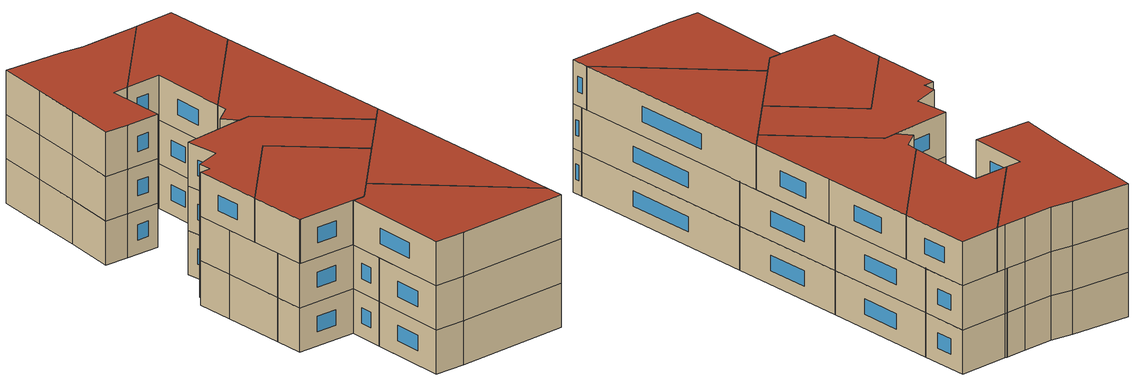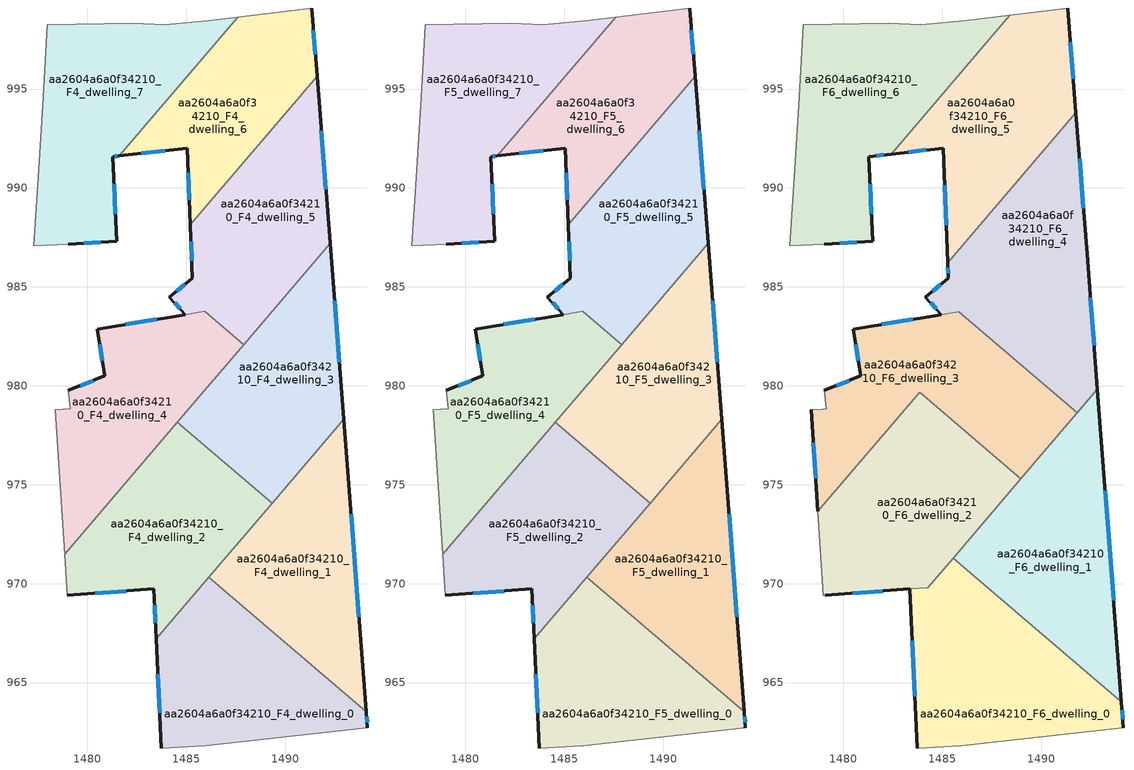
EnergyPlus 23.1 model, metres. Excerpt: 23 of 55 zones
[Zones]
aa2604a6a0f34210_F4_dwelling_0
 floor to aa2604a6a0f34210_F3_dwelling_0 (EU_floor_Construction): 1494.09,963.52 1494.16,962.72 1485.95,961.8 1483.74,961.69 1483.48,967.21 1486.13,970.32 z12
 wall outside (EU_wall_Construction): 1494.16,962.72 1494.09,963.52 / 1483.48,967.21 1483.74,961.69 z12:15
 wall adiabatic (EU_wall_Construction): 1483.74,961.69 1485.95,961.8 1494.16,962.72 z12:15
 wall to aa2604a6a0f34210_F4_dwelling_1 (EU_wall_Construction): 1494.09,963.52 1486.13,970.32 z12:15
 wall to aa2604a6a0f34210_F4_dwelling_2 (EU_wall_Construction): 1486.13,970.32 1483.48,967.21 z12:15
 window (EU_Window_Construction): 1494.14,962.98 1494.11,963.26 / 1483.56,965.41 1483.65,963.48 z12.98:14.02
aa2604a6a0f34210_F4_dwelling_1
 floor to aa2604a6a0f34210_F3_dwelling_1 (EU_floor_Construction): 1492.96,978.31 1494.09,963.52 1486.13,970.32 z12
 wall outside (EU_wall_Construction): 1494.09,963.52 1492.96,978.31 z12:15
 wall to aa2604a6a0f34210_F4_dwelling_3 (EU_wall_Construction): 1492.96,978.31 1489.33,974.07 z12:15
 wall to aa2604a6a0f34210_F4_dwelling_2 (EU_wall_Construction): 1489.33,974.07 1486.13,970.32 z12:15
 window (EU_Window_Construction): 1493.73,968.33 1493.33,973.5 z12.98:14.02
aa2604a6a0f34210_F4_dwelling_2
 floor to aa2604a6a0f34210_F3_dwelling_2 (EU_floor_Construction): 1489.33,974.07 1483.48,967.21 1483.36,969.73 1478.98,969.4 1478.84,971.47 1484.55,978.15 z12
 wall outside (EU_wall_Construction): 1478.98,969.4 1483.36,969.73 1483.48,967.21 z12:15
 wall adiabatic (EU_wall_Construction): 1478.84,971.47 1478.98,969.4 z12:15
 wall to aa2604a6a0f34210_F4_dwelling_3 (EU_wall_Construction): 1489.33,974.07 1484.55,978.15 z12:15
 wall to aa2604a6a0f34210_F4_dwelling_4 (EU_wall_Construction): 1484.55,978.15 1478.84,971.47 z12:15
 window (EU_Window_Construction): 1480.4,969.51 1481.93,969.62 / 1483.4,968.91 1483.44,968.03 z12.98:14.02
aa2604a6a0f34210_F4_dwelling_3
 floor to aa2604a6a0f34210_F3_dwelling_3 (EU_floor_Construction): 1492.28,987.2 1492.96,978.31 1489.33,974.07 1484.55,978.15 z12
 wall outside (EU_wall_Construction): 1492.96,978.31 1492.28,987.2 z12:15
 wall to aa2604a6a0f34210_F4_dwelling_5 (EU_wall_Construction): 1492.28,987.2 1487.9,982.07 z12:15
 wall to aa2604a6a0f34210_F4_dwelling_4 (EU_wall_Construction): 1487.9,982.07 1484.55,978.15 z12:15
 window (EU_Window_Construction): 1492.74,981.2 1492.5,984.31 z12.98:14.02
aa2604a6a0f34210_F4_dwelling_4
 floor to aa2604a6a0f34210_F3_dwelling_4 (EU_floor_Construction): 1487.9,982.07 1478.84,971.47 1478.55,976.07 1478.37,978.78 1479.13,978.84 1479.04,979.77 1480.89,980.5 1480.49,982.86 1485.92,983.76 z12
 wall outside (EU_wall_Construction): 1484.94,983.6 1480.49,982.86 1480.89,980.5 1479.04,979.77 z12:15
 wall adiabatic (EU_wall_Construction): 1479.04,979.77 1479.13,978.84 1478.37,978.78 1478.55,976.07 1478.84,971.47 z12:15
 wall to aa2604a6a0f34210_F4_dwelling_5 (EU_wall_Construction): 1487.9,982.07 1485.92,983.76 1484.94,983.6 z12:15
 window (EU_Window_Construction): 1480.29,980.26 1479.64,980.01 / 1480.62,982.09 1480.76,981.27 / 1483.49,983.36 1481.94,983.1 z12.98:14.02
aa2604a6a0f34210_F4_dwelling_5
 floor to aa2604a6a0f34210_F3_dwelling_5 (EU_floor_Construction): 1491.61,995.65 1492.28,987.2 1487.9,982.07 1485.92,983.76 1484.94,983.6 1484.15,984.48 1485.31,985.44 1485.2,988.15 z12
 wall outside (EU_wall_Construction): 1485.2,988.15 1485.31,985.44 1484.15,984.48 1484.95,983.6 / 1492.28,987.2 1491.61,995.65 z12:15
 wall to aa2604a6a0f34210_F4_dwelling_6 (EU_wall_Construction): 1491.61,995.65 1485.2,988.15 z12:15
 window (EU_Window_Construction): 1485.24,987.27 1485.27,986.32 / 1492.06,989.95 1491.83,992.9 / 1484.41,984.19 1484.69,983.89 / 1484.93,985.13 1484.52,984.79 z12.98:14.02
aa2604a6a0f34210_F4_dwelling_6
 floor to aa2604a6a0f34210_F3_dwelling_6 (EU_floor_Construction): 1491.34,999.1 1491.61,995.65 1485.2,988.15 1485.06,992.02 1481.6,991.62 1487.59,998.64 1487.77,998.66 z12
 wall outside (EU_wall_Construction): 1481.6,991.62 1485.06,992.02 1485.2,988.15 / 1491.61,995.65 1491.34,999.1 z12:15
 wall to aa2604a6a0f34210_F4_dwelling_7 (EU_wall_Construction): 1487.59,998.64 1481.6,991.62 z12:15
 wall adiabatic (EU_wall_Construction): 1491.34,999.1 1487.77,998.66 1487.59,998.64 z12:15
 window (EU_Window_Construction): 1485.1,990.76 1485.16,989.41 / 1482.72,991.75 1483.93,991.89 / 1491.52,996.77 1491.43,997.98 z12.98:14.02
aa2604a6a0f34210_F4_dwelling_7
 floor to aa2604a6a0f34210_F3_dwelling_7 (EU_floor_Construction): 1487.59,998.64 1481.6,991.62 1481.29,991.59 1481.48,987.32 1479.03,987.15 1477.28,987.08 1477.55,990.92 1477.76,994.59 1477.96,998.26 1482.3,998.34 1483.91,998.24 1486.1,998.46 z12
 wall outside (EU_wall_Construction): 1479.03,987.15 1481.48,987.32 1481.29,991.59 1481.6,991.62 z12:15
 wall adiabatic (EU_wall_Construction): 1487.59,998.64 1486.1,998.46 1483.91,998.24 1482.3,998.34 1477.96,998.26 1477.76,994.59 1477.55,990.92 1477.28,987.08 1479.03,987.15 z12:15
 window (EU_Window_Construction): 1481.39,991.6 1481.5,991.61 / 1481.42,988.71 1481.35,990.2 / 1479.82,987.21 1480.68,987.26 z12.98:14.02
aa2604a6a0f34210_F5_dwelling_0
 floor to aa2604a6a0f34210_F4_dwelling_0 (EU_floor_Construction): 1494.09,963.52 1494.16,962.72 1485.95,961.8 1483.74,961.69 1483.48,967.21 1486.13,970.32 z15
 wall outside (EU_wall_Construction): 1494.16,962.72 1494.09,963.52 / 1483.48,967.21 1483.74,961.69 z15:18
 wall adiabatic (EU_wall_Construction): 1483.74,961.69 1485.95,961.8 1494.16,962.72 z15:18
 wall to aa2604a6a0f34210_F5_dwelling_1 (EU_wall_Construction): 1494.09,963.52 1486.13,970.32 z15:18
 wall to aa2604a6a0f34210_F5_dwelling_2 (EU_wall_Construction): 1486.13,970.32 1483.48,967.21 z15:18
 window (EU_Window_Construction): 1494.14,962.98 1494.11,963.26 / 1483.56,965.41 1483.65,963.48 z15.98:17.02
aa2604a6a0f34210_F5_dwelling_1
 floor to aa2604a6a0f34210_F4_dwelling_1 (EU_floor_Construction): 1492.96,978.31 1494.09,963.52 1486.13,970.32 z15
 wall outside (EU_wall_Construction): 1494.09,963.52 1492.96,978.31 z15:18
 wall to aa2604a6a0f34210_F5_dwelling_3 (EU_wall_Construction): 1492.96,978.31 1489.33,974.07 z15:18
 wall to aa2604a6a0f34210_F5_dwelling_2 (EU_wall_Construction): 1489.33,974.07 1486.13,970.32 z15:18
 window (EU_Window_Construction): 1493.73,968.33 1493.33,973.5 z15.98:17.02
aa2604a6a0f34210_F5_dwelling_2
 floor to aa2604a6a0f34210_F4_dwelling_2 (EU_floor_Construction): 1489.33,974.07 1483.48,967.21 1483.36,969.73 1478.98,969.4 1478.84,971.47 1484.55,978.15 z15
 wall outside (EU_wall_Construction): 1478.98,969.4 1483.36,969.73 1483.48,967.21 z15:18
 wall adiabatic (EU_wall_Construction): 1478.84,971.47 1478.98,969.4 z15:18
 wall to aa2604a6a0f34210_F5_dwelling_3 (EU_wall_Construction): 1489.33,974.07 1484.55,978.15 z15:18
 wall to aa2604a6a0f34210_F5_dwelling_4 (EU_wall_Construction): 1484.55,978.15 1478.84,971.47 z15:18
 window (EU_Window_Construction): 1480.4,969.51 1481.93,969.62 / 1483.4,968.91 1483.44,968.03 z15.98:17.02
aa2604a6a0f34210_F5_dwelling_3
 floor to aa2604a6a0f34210_F4_dwelling_3 (EU_floor_Construction): 1492.28,987.2 1492.96,978.31 1489.33,974.07 1484.55,978.15 z15
 wall outside (EU_wall_Construction): 1492.96,978.31 1492.28,987.2 z15:18
 wall to aa2604a6a0f34210_F5_dwelling_5 (EU_wall_Construction): 1492.28,987.2 1487.9,982.07 z15:18
 wall to aa2604a6a0f34210_F5_dwelling_4 (EU_wall_Construction): 1487.9,982.07 1484.55,978.15 z15:18
 window (EU_Window_Construction): 1492.74,981.2 1492.5,984.31 z15.98:17.02
aa2604a6a0f34210_F5_dwelling_4
 floor to aa2604a6a0f34210_F4_dwelling_4 (EU_floor_Construction): 1487.9,982.07 1478.84,971.47 1478.55,976.07 1478.37,978.78 1479.13,978.84 1479.04,979.77 1480.89,980.5 1480.49,982.86 1485.92,983.76 z15
 wall outside (EU_wall_Construction): 1484.94,983.6 1480.49,982.86 1480.89,980.5 1479.04,979.77 z15:18
 wall adiabatic (EU_wall_Construction): 1479.04,979.77 1479.13,978.84 1478.37,978.78 1478.55,976.07 1478.84,971.47 z15:18
 wall to aa2604a6a0f34210_F5_dwelling_5 (EU_wall_Construction): 1487.9,982.07 1485.92,983.76 1484.94,983.6 z15:18
 window (EU_Window_Construction): 1480.29,980.26 1479.64,980.01 / 1480.62,982.09 1480.76,981.27 / 1483.49,983.36 1481.94,983.1 z15.98:17.02
aa2604a6a0f34210_F5_dwelling_5
 floor to aa2604a6a0f34210_F4_dwelling_5 (EU_floor_Construction): 1491.61,995.65 1492.28,987.2 1487.9,982.07 1485.92,983.76 1484.94,983.6 1484.15,984.48 1485.31,985.44 1485.2,988.15 z15
 wall outside (EU_wall_Construction): 1485.2,988.15 1485.31,985.44 1484.15,984.48 1484.95,983.6 / 1492.28,987.2 1491.61,995.65 z15:18
 wall to aa2604a6a0f34210_F5_dwelling_6 (EU_wall_Construction): 1491.61,995.65 1485.2,988.15 z15:18
 window (EU_Window_Construction): 1485.24,987.27 1485.27,986.32 / 1492.06,989.95 1491.83,992.9 / 1484.41,984.19 1484.69,983.89 / 1484.93,985.13 1484.52,984.79 z15.98:17.02
aa2604a6a0f34210_F5_dwelling_6
 floor to aa2604a6a0f34210_F4_dwelling_6 (EU_floor_Construction): 1491.34,999.1 1491.61,995.65 1485.2,988.15 1485.06,992.02 1481.6,991.62 1487.59,998.64 1487.77,998.66 z15
 wall outside (EU_wall_Construction): 1481.6,991.62 1485.06,992.02 1485.2,988.15 / 1491.61,995.65 1491.34,999.1 z15:18
 wall to aa2604a6a0f34210_F5_dwelling_7 (EU_wall_Construction): 1487.59,998.64 1481.6,991.62 z15:18
 wall adiabatic (EU_wall_Construction): 1491.34,999.1 1487.77,998.66 1487.59,998.64 z15:18
 window (EU_Window_Construction): 1485.1,990.76 1485.16,989.41 / 1482.72,991.75 1483.93,991.89 / 1491.52,996.77 1491.43,997.98 z15.98:17.02
aa2604a6a0f34210_F5_dwelling_7
 floor to aa2604a6a0f34210_F4_dwelling_7 (EU_floor_Construction): 1487.59,998.64 1481.6,991.62 1481.29,991.59 1481.48,987.32 1479.03,987.15 1477.28,987.08 1477.55,990.92 1477.76,994.59 1477.96,998.26 1482.3,998.34 1483.91,998.24 1486.1,998.46 z15
 wall outside (EU_wall_Construction): 1479.03,987.15 1481.48,987.32 1481.29,991.59 1481.6,991.62 z15:18
 wall adiabatic (EU_wall_Construction): 1487.59,998.64 1486.1,998.46 1483.91,998.24 1482.3,998.34 1477.96,998.26 1477.76,994.59 1477.55,990.92 1477.28,987.08 1479.03,987.15 z15:18
 window (EU_Window_Construction): 1481.39,991.6 1481.5,991.61 / 1481.42,988.71 1481.35,990.2 / 1479.82,987.21 1480.68,987.26 z15.98:17.02
aa2604a6a0f34210_F6_dwelling_0
 floor to aa2604a6a0f34210_F5_dwelling_0 (EU_floor_Construction): 1494.09,963.52 1494.16,962.72 1485.95,961.8 1483.74,961.69 1483.48,967.21 1486.13,970.32 z18
 floor to aa2604a6a0f34210_F5_dwelling_2 (EU_floor_Construction): 1486.37,970.59 1483.48,967.21 1483.36,969.73 1484.27,969.8 1485.55,971.29 z18
 floor to aa2604a6a0f34210_F5_dwelling_1 (EU_floor_Construction): 1494.06,964.02 1494.09,963.52 1486.13,970.32 1486.37,970.59 z18
 wall outside (EU_wall_Construction): 1483.36,969.73 1483.74,961.69 / 1494.16,962.72 1494.06,964.02 z18:21
 wall adiabatic (EU_wall_Construction): 1483.74,961.69 1485.95,961.8 1494.16,962.72 z18:21
 wall to aa2604a6a0f34210_F6_dwelling_1 (EU_wall_Construction): 1494.06,964.02 1485.55,971.29 z18:21
 wall to aa2604a6a0f34210_F6_dwelling_2 (EU_wall_Construction): 1485.55,971.29 1484.27,969.8 1483.36,969.73 z18:21
 window (EU_Window_Construction): 1483.48,967.11 1483.61,964.3 / 1494.12,963.14 1494.09,963.6 z18.98:20.02
 roof outside (EU_roof_Construction): 1494.16,962.72 1494.06,964.02 1485.55,971.29 1484.27,969.8 1483.36,969.73 1483.74,961.69 1485.95,961.8 z21
aa2604a6a0f34210_F6_dwelling_1
 floor to aa2604a6a0f34210_F5_dwelling_1 (EU_floor_Construction): 1492.96,978.31 1494.06,964.02 1486.37,970.59 z18
 floor to aa2604a6a0f34210_F5_dwelling_3 (EU_floor_Construction): 1492.84,979.83 1492.96,978.31 1489.33,974.07 1488.51,974.77 z18
 floor to aa2604a6a0f34210_F5_dwelling_2 (EU_floor_Construction): 1489.33,974.07 1486.37,970.59 1485.55,971.29 1488.51,974.77 z18
 wall outside (EU_wall_Construction): 1494.06,964.02 1492.84,979.83 z18:21
 wall to aa2604a6a0f34210_F6_dwelling_3 (EU_wall_Construction): 1492.84,979.83 1488.98,975.31 z18:21
 wall to aa2604a6a0f34210_F6_dwelling_2 (EU_wall_Construction): 1488.98,975.31 1485.55,971.29 z18:21
 window (EU_Window_Construction): 1493.66,969.16 1493.24,974.69 z18.98:20.02
 roof outside (EU_roof_Construction): 1494.06,964.02 1492.84,979.83 1485.55,971.29 z21
aa2604a6a0f34210_F6_dwelling_2
 floor to aa2604a6a0f34210_F5_dwelling_2 (EU_floor_Construction): 1488.51,974.77 1484.27,969.8 1478.98,969.4 1478.84,971.48 1484.55,978.15 z18
 floor to aa2604a6a0f34210_F5_dwelling_4 (EU_floor_Construction): 1485.01,978.69 1478.84,971.48 1478.7,973.65 1483.85,979.68 z18
 floor to aa2604a6a0f34210_F5_dwelling_3 (EU_floor_Construction): 1488.98,975.31 1488.51,974.77 1484.55,978.15 1485.01,978.69 z18
 wall outside (EU_wall_Construction): 1479.07,969.41 1483.35,969.73 z18:21
 wall adiabatic (EU_wall_Construction): 1478.7,973.65 1478.98,969.4 1479.07,969.41 z18:21
 wall to aa2604a6a0f34210_F6_dwelling_3 (EU_wall_Construction): 1488.98,975.31 1483.85,979.68 1478.7,973.65 z18:21
 window (EU_Window_Construction): 1480.47,969.51 1481.96,969.62 z18.98:20.02
 roof outside (EU_roof_Construction): 1484.27,969.8 1488.98,975.31 1483.85,979.68 1478.7,973.65 1478.98,969.4 1479.07,969.41 z21
aa2604a6a0f34210_F6_dwelling_3
 floor to aa2604a6a0f34210_F5_dwelling_3 (EU_floor_Construction): 1492.84,979.83 1488.98,975.31 1485.01,978.69 1487.85,982.02 1491.81,978.63 z18
 floor to aa2604a6a0f34210_F5_dwelling_4 (EU_floor_Construction): 1487.85,982.02 1485.01,978.69 1483.85,979.68 1478.7,973.65 1478.55,976.07 1478.37,978.78 1479.13,978.84 1479.04,979.77 1480.89,980.5 1480.49,982.86 1485.54,983.7 1485.83,983.74 z18
 wall outside (EU_wall_Construction): 1478.37,978.78 1478.7,973.65 / 1484.94,983.6 1480.49,982.86 1480.89,980.5 1479.04,979.77 z18:21
 wall adiabatic (EU_wall_Construction): 1479.04,979.77 1479.13,978.84 1478.96,978.83 1478.37,978.78 z18:21
 wall to aa2604a6a0f34210_F6_dwelling_4 (EU_wall_Construction): 1492.84,979.83 1491.81,978.63 1485.83,983.74 1484.94,983.6 z18:21
 window (EU_Window_Construction): 1478.48,977.11 1478.59,975.32 / 1480.29,980.26 1479.64,980.01 / 1480.62,982.09 1480.76,981.27 / 1483.49,983.36 1481.94,983.1 z18.98:20.02
 roof outside (EU_roof_Construction): 1488.98,975.31 1492.84,979.83 1491.81,978.63 1485.83,983.74 1480.49,982.86 1480.89,980.5 1479.04,979.77 1479.13,978.84 1478.96,978.83 1478.37,978.78 1478.7,973.65 1483.85,979.68 z21
aa2604a6a0f34210_F6_dwelling_4
 floor to aa2604a6a0f34210_F5_dwelling_4 (EU_floor_Construction): 1487.9,982.07 1487.85,982.02 1485.83,983.74 1485.54,983.7 1485.92,983.76 z18
 floor to aa2604a6a0f34210_F5_dwelling_5 (EU_floor_Construction): 1491.75,993.8 1492.27,987.2 1487.9,982.07 1485.92,983.76 1485.59,983.7 1484.95,983.6 1484.15,984.48 1485.31,985.44 1485.28,986.22 z18
 floor to aa2604a6a0f34210_F5_dwelling_3 (EU_floor_Construction): 1492.27,987.2 1492.29,987.03 1492.84,979.83 1491.81,978.63 1487.85,982.02 z18
 wall outside (EU_wall_Construction): 1485.28,986.22 1485.31,985.44 1484.15,984.48 1484.95,983.6 / 1492.84,979.83 1492.32,986.66 1491.75,993.8 z18:21
 wall to aa2604a6a0f34210_F6_dwelling_5 (EU_wall_Construction): 1491.75,993.8 1485.28,986.22 z18:21
 window (EU_Window_Construction): 1485.29,985.97 1485.3,985.69 / 1492.13,988.98 1491.94,991.48 / 1492.67,982.05 1492.49,984.44 / 1484.41,984.19 1484.69,983.89 / 1484.93,985.13 1484.52,984.79 z18.98:20.02
 roof outside (EU_roof_Construction): 1491.81,978.63 1492.84,979.83 1492.32,986.66 1491.75,993.8 1485.28,986.22 1485.31,985.44 1484.15,984.48 1484.95,983.6 1485.83,983.74 z21
aa2604a6a0f34210_F6_dwelling_5
 floor to aa2604a6a0f34210_F5_dwelling_5 (EU_floor_Construction): 1491.61,995.65 1491.75,993.8 1485.28,986.22 1485.2,988.15 z18
 floor to aa2604a6a0f34210_F5_dwelling_6 (EU_floor_Construction): 1491.34,999.1 1491.61,995.65 1485.2,988.15 1485.06,992.02 1482.41,991.72 1488.4,998.74 z18
 wall outside (EU_wall_Construction): 1482.41,991.72 1485.06,992.02 1485.28,986.22 / 1491.75,993.8 1491.34,999.1 z18:21
 wall to aa2604a6a0f34210_F6_dwelling_6 (EU_wall_Construction): 1488.4,998.74 1482.41,991.72 z18:21
 wall adiabatic (EU_wall_Construction): 1491.34,999.1 1488.4,998.74 z18:21
 window (EU_Window_Construction): 1485.13,990.14 1485.21,988.11 / 1483.27,991.82 1484.19,991.92 / 1491.62,995.53 1491.47,997.38 z18.98:20.02
 roof outside (EU_roof_Construction): 1485.28,986.22 1491.75,993.8 1491.34,999.1 1488.4,998.74 1482.41,991.72 1485.06,992.02 z21
aa2604a6a0f34210_F6_dwelling_6
 floor to aa2604a6a0f34210_F5_dwelling_6 (EU_floor_Construction): 1488.4,998.74 1482.41,991.72 1481.6,991.63 1487.59,998.64 1487.77,998.66 z18
 floor to aa2604a6a0f34210_F5_dwelling_7 (EU_floor_Construction): 1487.59,998.64 1481.6,991.63 1481.29,991.59 1481.48,987.32 1479.03,987.15 1477.28,987.08 1477.55,990.92 1477.76,994.59 1477.96,998.26 1482.3,998.34 1483.91,998.24 1486.1,998.46 z18
 wall outside (EU_wall_Construction): 1479.03,987.15 1481.48,987.32 1481.29,991.59 1482.41,991.72 z18:21
 wall adiabatic (EU_wall_Construction): 1488.4,998.74 1487.77,998.66 1486.1,998.46 1483.91,998.24 1482.3,998.34 1477.96,998.26 1477.76,994.59 1477.55,990.92 1477.28,987.08 1479.03,987.15 z18:21
 window (EU_Window_Construction): 1481.65,991.63 1482.04,991.68 / 1481.42,988.71 1481.35,990.2 / 1479.82,987.21 1480.68,987.26 z18.98:20.02
 roof outside (EU_roof_Construction): 1481.48,987.32 1481.29,991.59 1482.41,991.72 1488.4,998.74 1487.77,998.66 1486.1,998.46 1483.91,998.24 1482.3,998.34 1477.96,998.26 1477.76,994.59 1477.55,990.92 1477.28,987.08 1479.03,987.15 z21
[Building]
EU S2 Campaign: North Axis=0; Terrain=City; Solar Distribution=FullExterior
[Site:Location]
Bologna: Latitude=44.5; Longitude=11.25; Time Zone=1; Elevation=37
[SizingPeriod:WeatherFileDays]
AnnualSizingPeriod: Begin Month=1; Begin Day of Month=1; End Month=12; End Day of Month=31; Day of Week for Start Day=Monday; Use Weather File Daylight Saving Period=No; Use Weather File Rain and Snow Indicators=No
[MATERIAL]
EU_InternalMass_Material: Roughness=MediumRough; Thickness=0.1; Conductivity=1; Density=1800; Specific Heat=900; Thermal Absorptance=0.9; Solar Absorptance=0.7; Visible Absorptance=0.7
[MATERIAL:NOMASS] Roughness=MediumRough; Thermal Absorptance=0.9; Solar Absorptance=0.7; Visible Absorptance=0.7
Name | Thermal Resistance
EU_wall_NoMass | 0.905828
EU_roof_NoMass | 0.37593
EU_floor_NoMass | 0.67114
[WINDOWMATERIAL:SIMPLEGLAZINGSYSTEM]
EU_Window_SimpleGlazing: UFactor=4.52486; Solar Heat Gain Coefficient=0.85; Visible Transmittance=0.85
[CONSTRUCTION]
EU_wall_Construction: EU_wall_NoMass
EU_roof_Construction: EU_roof_NoMass
EU_floor_Construction: EU_floor_NoMass
EU_Window_Construction: EU_Window_SimpleGlazing
EU_InternalMass_Construction: EU_InternalMass_Material
[ZONE] Type=1; Multiplier=1; Ceiling Height=autocalculate; Floor Area=autocalculate; Part of Total Floor Area=Yes
Name | Volume
aa2604a6a0f34210_F4_dwelling_0; aa2604a6a0f34210_F5_dwelling_0 | 165.009
aa2604a6a0f34210_F6_dwelling_0 | 189.878
aa2604a6a0f34210_F4_dwelling_1; aa2604a6a0f34210_F5_dwelling_1 | 165.014
aa2604a6a0f34210_F6_dwelling_1 | 188.576
aa2604a6a0f34210_F4_dwelling_2; aa2604a6a0f34210_F5_dwelling_2 | 165.001
aa2604a6a0f34210_F6_dwelling_2 | 187.288
aa2604a6a0f34210_F4_dwelling_3; aa2604a6a0f34210_F5_dwelling_3 | 164.977
aa2604a6a0f34210_F6_dwelling_3 | 190.038
aa2604a6a0f34210_F4_dwelling_4; aa2604a6a0f34210_F5_dwelling_4 | 161.984
aa2604a6a0f34210_F6_dwelling_4 | 195.428
aa2604a6a0f34210_F4_dwelling_5; aa2604a6a0f34210_F5_dwelling_5 | 168.082
aa2604a6a0f34210_F6_dwelling_5 | 166.049
aa2604a6a0f34210_F4_dwelling_6; aa2604a6a0f34210_F5_dwelling_6 | 142.51
aa2604a6a0f34210_F6_dwelling_6 | 202.804
aa2604a6a0f34210_F4_dwelling_7; aa2604a6a0f34210_F5_dwelling_7 | 187.441
[INTERNALMASS] Construction=EU_InternalMass_Construction
Name | Zone or ZoneList | Surface Area
aa2604a6a0f34210_F4_dwelling_0_EU_InternalMass | aa2604a6a0f34210_F4_dwelling_0 | 55.0034
aa2604a6a0f34210_F4_dwelling_1_EU_InternalMass | aa2604a6a0f34210_F4_dwelling_1 | 54.9998
aa2604a6a0f34210_F4_dwelling_2_EU_InternalMass | aa2604a6a0f34210_F4_dwelling_2 | 55.0011
aa2604a6a0f34210_F4_dwelling_3_EU_InternalMass | aa2604a6a0f34210_F4_dwelling_3 | 54.9962
aa2604a6a0f34210_F4_dwelling_4_EU_InternalMass | aa2604a6a0f34210_F4_dwelling_4 | 53.999
aa2604a6a0f34210_F4_dwelling_5_EU_InternalMass | aa2604a6a0f34210_F4_dwelling_5 | 56.0229
aa2604a6a0f34210_F4_dwelling_6_EU_InternalMass | aa2604a6a0f34210_F4_dwelling_6 | 47.5035
aa2604a6a0f34210_F4_dwelling_7_EU_InternalMass | aa2604a6a0f34210_F4_dwelling_7 | 62.4805
aa2604a6a0f34210_F5_dwelling_0_EU_InternalMass | aa2604a6a0f34210_F5_dwelling_0 | 55.0034
aa2604a6a0f34210_F5_dwelling_1_EU_InternalMass | aa2604a6a0f34210_F5_dwelling_1 | 54.9998
aa2604a6a0f34210_F5_dwelling_2_EU_InternalMass | aa2604a6a0f34210_F5_dwelling_2 | 55.0011
aa2604a6a0f34210_F5_dwelling_3_EU_InternalMass | aa2604a6a0f34210_F5_dwelling_3 | 54.9962
aa2604a6a0f34210_F5_dwelling_4_EU_InternalMass | aa2604a6a0f34210_F5_dwelling_4 | 53.999
aa2604a6a0f34210_F5_dwelling_5_EU_InternalMass | aa2604a6a0f34210_F5_dwelling_5 | 56.0229
aa2604a6a0f34210_F5_dwelling_6_EU_InternalMass | aa2604a6a0f34210_F5_dwelling_6 | 47.5035
aa2604a6a0f34210_F5_dwelling_7_EU_InternalMass | aa2604a6a0f34210_F5_dwelling_7 | 62.4805
aa2604a6a0f34210_F6_dwelling_0_EU_InternalMass | aa2604a6a0f34210_F6_dwelling_0 | 63.2898
aa2604a6a0f34210_F6_dwelling_1_EU_InternalMass | aa2604a6a0f34210_F6_dwelling_1 | 62.8591
aa2604a6a0f34210_F6_dwelling_2_EU_InternalMass | aa2604a6a0f34210_F6_dwelling_2 | 62.4259
aa2604a6a0f34210_F6_dwelling_3_EU_InternalMass | aa2604a6a0f34210_F6_dwelling_3 | 63.3457
aa2604a6a0f34210_F6_dwelling_4_EU_InternalMass | aa2604a6a0f34210_F6_dwelling_4 | 65.1286
aa2604a6a0f34210_F6_dwelling_5_EU_InternalMass | aa2604a6a0f34210_F6_dwelling_5 | 55.3497
aa2604a6a0f34210_F6_dwelling_6_EU_InternalMass | aa2604a6a0f34210_F6_dwelling_6 | 67.6012
[OTHEREQUIPMENT] Fuel Type=Electricity; Design Level Calculation Method=Watts/Area; Power per Zone Floor Area=1; Fraction Latent=0; Fraction Radiant=0; Fraction Lost=0; Carbon Dioxide Generation Rate=0; EndUse Subcategory=EU_Step8_InternalGains
Name | Zone or ZoneList or Space or SpaceList | Schedule
EU_Step8_InternalGain_aa2604a6a0f34210_F4_dwelling_0_f000 | aa2604a6a0f34210_F4_dwelling_0 | EU_Step8_GainSchedule_aa2604a6a0f34210_F4_dwelling_0_f000
EU_Step8_InternalGain_aa2604a6a0f34210_F4_dwelling_1_f000 | aa2604a6a0f34210_F4_dwelling_1 | EU_Step8_GainSchedule_aa2604a6a0f34210_F4_dwelling_1_f000
EU_Step8_InternalGain_aa2604a6a0f34210_F4_dwelling_2_f000 | aa2604a6a0f34210_F4_dwelling_2 | EU_Step8_GainSchedule_aa2604a6a0f34210_F4_dwelling_2_f000
EU_Step8_InternalGain_aa2604a6a0f34210_F4_dwelling_3_f000 | aa2604a6a0f34210_F4_dwelling_3 | EU_Step8_GainSchedule_aa2604a6a0f34210_F4_dwelling_3_f000
EU_Step8_InternalGain_aa2604a6a0f34210_F4_dwelling_4_f000 | aa2604a6a0f34210_F4_dwelling_4 | EU_Step8_GainSchedule_aa2604a6a0f34210_F4_dwelling_4_f000
EU_Step8_InternalGain_aa2604a6a0f34210_F4_dwelling_5_f000 | aa2604a6a0f34210_F4_dwelling_5 | EU_Step8_GainSchedule_aa2604a6a0f34210_F4_dwelling_5_f000
EU_Step8_InternalGain_aa2604a6a0f34210_F4_dwelling_6_f000 | aa2604a6a0f34210_F4_dwelling_6 | EU_Step8_GainSchedule_aa2604a6a0f34210_F4_dwelling_6_f000
EU_Step8_InternalGain_aa2604a6a0f34210_F4_dwelling_7_f000 | aa2604a6a0f34210_F4_dwelling_7 | EU_Step8_GainSchedule_aa2604a6a0f34210_F4_dwelling_7_f000
EU_Step8_InternalGain_aa2604a6a0f34210_F5_dwelling_0_f000 | aa2604a6a0f34210_F5_dwelling_0 | EU_Step8_GainSchedule_aa2604a6a0f34210_F5_dwelling_0_f000
EU_Step8_InternalGain_aa2604a6a0f34210_F5_dwelling_1_f000 | aa2604a6a0f34210_F5_dwelling_1 | EU_Step8_GainSchedule_aa2604a6a0f34210_F5_dwelling_1_f000
EU_Step8_InternalGain_aa2604a6a0f34210_F5_dwelling_2_f000 | aa2604a6a0f34210_F5_dwelling_2 | EU_Step8_GainSchedule_aa2604a6a0f34210_F5_dwelling_2_f000
EU_Step8_InternalGain_aa2604a6a0f34210_F5_dwelling_3_f000 | aa2604a6a0f34210_F5_dwelling_3 | EU_Step8_GainSchedule_aa2604a6a0f34210_F5_dwelling_3_f000
EU_Step8_InternalGain_aa2604a6a0f34210_F5_dwelling_4_f000 | aa2604a6a0f34210_F5_dwelling_4 | EU_Step8_GainSchedule_aa2604a6a0f34210_F5_dwelling_4_f000
EU_Step8_InternalGain_aa2604a6a0f34210_F5_dwelling_5_f000 | aa2604a6a0f34210_F5_dwelling_5 | EU_Step8_GainSchedule_aa2604a6a0f34210_F5_dwelling_5_f000
EU_Step8_InternalGain_aa2604a6a0f34210_F5_dwelling_6_f000 | aa2604a6a0f34210_F5_dwelling_6 | EU_Step8_GainSchedule_aa2604a6a0f34210_F5_dwelling_6_f000
EU_Step8_InternalGain_aa2604a6a0f34210_F5_dwelling_7_f000 | aa2604a6a0f34210_F5_dwelling_7 | EU_Step8_GainSchedule_aa2604a6a0f34210_F5_dwelling_7_f000
EU_Step8_InternalGain_aa2604a6a0f34210_F6_dwelling_0_f000 | aa2604a6a0f34210_F6_dwelling_0 | EU_Step8_GainSchedule_aa2604a6a0f34210_F6_dwelling_0_f000
EU_Step8_InternalGain_aa2604a6a0f34210_F6_dwelling_1_f000 | aa2604a6a0f34210_F6_dwelling_1 | EU_Step8_GainSchedule_aa2604a6a0f34210_F6_dwelling_1_f000
EU_Step8_InternalGain_aa2604a6a0f34210_F6_dwelling_2_f000 | aa2604a6a0f34210_F6_dwelling_2 | EU_Step8_GainSchedule_aa2604a6a0f34210_F6_dwelling_2_f000
EU_Step8_InternalGain_aa2604a6a0f34210_F6_dwelling_3_f000 | aa2604a6a0f34210_F6_dwelling_3 | EU_Step8_GainSchedule_aa2604a6a0f34210_F6_dwelling_3_f000
EU_Step8_InternalGain_aa2604a6a0f34210_F6_dwelling_4_f000 | aa2604a6a0f34210_F6_dwelling_4 | EU_Step8_GainSchedule_aa2604a6a0f34210_F6_dwelling_4_f000
EU_Step8_InternalGain_aa2604a6a0f34210_F6_dwelling_5_f000 | aa2604a6a0f34210_F6_dwelling_5 | EU_Step8_GainSchedule_aa2604a6a0f34210_F6_dwelling_5_f000
EU_Step8_InternalGain_aa2604a6a0f34210_F6_dwelling_6_f000 | aa2604a6a0f34210_F6_dwelling_6 | EU_Step8_GainSchedule_aa2604a6a0f34210_F6_dwelling_6_f000
[ZONEVENTILATION:DESIGNFLOWRATE] Schedule=EU_AlwaysOn; Design Flow Rate Calculation Method=AirChanges/Hour; Air Changes per Hour=0.73129; Ventilation Type=Natural; Fan Pressure Rise=0; Fan Total Efficiency=1; Constant Term Coefficient=1; Temperature Term Coefficient=0; Velocity Term Coefficient=0; Velocity Squared Term Coefficient=0; Minimum Indoor Temperature=-100; Maximum Indoor Temperature=100; Delta Temperature=-100; Minimum Outdoor Temperature=-100; Maximum Outdoor Temperature=100; Maximum Wind Speed=40
Name | Zone or ZoneList or Space or SpaceList
EU_ConstantAir_aa2604a6a0f34210_F4_dwelling_0 | aa2604a6a0f34210_F4_dwelling_0
EU_ConstantAir_aa2604a6a0f34210_F4_dwelling_1 | aa2604a6a0f34210_F4_dwelling_1
EU_ConstantAir_aa2604a6a0f34210_F4_dwelling_2 | aa2604a6a0f34210_F4_dwelling_2
EU_ConstantAir_aa2604a6a0f34210_F4_dwelling_3 | aa2604a6a0f34210_F4_dwelling_3
EU_ConstantAir_aa2604a6a0f34210_F4_dwelling_4 | aa2604a6a0f34210_F4_dwelling_4
EU_ConstantAir_aa2604a6a0f34210_F4_dwelling_5 | aa2604a6a0f34210_F4_dwelling_5
EU_ConstantAir_aa2604a6a0f34210_F4_dwelling_6 | aa2604a6a0f34210_F4_dwelling_6
EU_ConstantAir_aa2604a6a0f34210_F4_dwelling_7 | aa2604a6a0f34210_F4_dwelling_7
EU_ConstantAir_aa2604a6a0f34210_F5_dwelling_0 | aa2604a6a0f34210_F5_dwelling_0
EU_ConstantAir_aa2604a6a0f34210_F5_dwelling_1 | aa2604a6a0f34210_F5_dwelling_1
EU_ConstantAir_aa2604a6a0f34210_F5_dwelling_2 | aa2604a6a0f34210_F5_dwelling_2
EU_ConstantAir_aa2604a6a0f34210_F5_dwelling_3 | aa2604a6a0f34210_F5_dwelling_3
EU_ConstantAir_aa2604a6a0f34210_F5_dwelling_4 | aa2604a6a0f34210_F5_dwelling_4
EU_ConstantAir_aa2604a6a0f34210_F5_dwelling_5 | aa2604a6a0f34210_F5_dwelling_5
EU_ConstantAir_aa2604a6a0f34210_F5_dwelling_6 | aa2604a6a0f34210_F5_dwelling_6
EU_ConstantAir_aa2604a6a0f34210_F5_dwelling_7 | aa2604a6a0f34210_F5_dwelling_7
EU_ConstantAir_aa2604a6a0f34210_F6_dwelling_0 | aa2604a6a0f34210_F6_dwelling_0
EU_ConstantAir_aa2604a6a0f34210_F6_dwelling_1 | aa2604a6a0f34210_F6_dwelling_1
EU_ConstantAir_aa2604a6a0f34210_F6_dwelling_2 | aa2604a6a0f34210_F6_dwelling_2
EU_ConstantAir_aa2604a6a0f34210_F6_dwelling_3 | aa2604a6a0f34210_F6_dwelling_3
EU_ConstantAir_aa2604a6a0f34210_F6_dwelling_4 | aa2604a6a0f34210_F6_dwelling_4
EU_ConstantAir_aa2604a6a0f34210_F6_dwelling_5 | aa2604a6a0f34210_F6_dwelling_5
EU_ConstantAir_aa2604a6a0f34210_F6_dwelling_6 | aa2604a6a0f34210_F6_dwelling_6
[HVACTEMPLATE:THERMOSTAT] Constant Heating Setpoint=20; Constant Cooling Setpoint=50
EU_HeatOnly_aa2604a6a0f34210_F0_dwelling_0; EU_HeatOnly_aa2604a6a0f34210_F0_dwelling_1; EU_HeatOnly_aa2604a6a0f34210_F0_dwelling_2; EU_HeatOnly_aa2604a6a0f34210_F0_dwelling_3; EU_HeatOnly_aa2604a6a0f34210_F0_dwelling_4; EU_HeatOnly_aa2604a6a0f34210_F0_dwelling_5; EU_HeatOnly_aa2604a6a0f34210_F0_dwelling_6; EU_HeatOnly_aa2604a6a0f34210_F0_dwelling_7; EU_HeatOnly_aa2604a6a0f34210_F1_dwelling_0; EU_HeatOnly_aa2604a6a0f34210_F1_dwelling_1; EU_HeatOnly_aa2604a6a0f34210_F1_dwelling_2; EU_HeatOnly_aa2604a6a0f34210_F1_dwelling_3; EU_HeatOnly_aa2604a6a0f34210_F1_dwelling_4; EU_HeatOnly_aa2604a6a0f34210_F1_dwelling_5; EU_HeatOnly_aa2604a6a0f34210_F1_dwelling_6; EU_HeatOnly_aa2604a6a0f34210_F1_dwelling_7; EU_HeatOnly_aa2604a6a0f34210_F2_dwelling_0; EU_HeatOnly_aa2604a6a0f34210_F2_dwelling_1; EU_HeatOnly_aa2604a6a0f34210_F2_dwelling_2; EU_HeatOnly_aa2604a6a0f34210_F2_dwelling_3; EU_HeatOnly_aa2604a6a0f34210_F2_dwelling_4; EU_HeatOnly_aa2604a6a0f34210_F2_dwelling_5; EU_HeatOnly_aa2604a6a0f34210_F2_dwelling_6; EU_HeatOnly_aa2604a6a0f34210_F2_dwelling_7; EU_HeatOnly_aa2604a6a0f34210_F3_dwelling_0; EU_HeatOnly_aa2604a6a0f34210_F3_dwelling_1; EU_HeatOnly_aa2604a6a0f34210_F3_dwelling_2; EU_HeatOnly_aa2604a6a0f34210_F3_dwelling_3; EU_HeatOnly_aa2604a6a0f34210_F3_dwelling_4; EU_HeatOnly_aa2604a6a0f34210_F3_dwelling_5; EU_HeatOnly_aa2604a6a0f34210_F3_dwelling_6; EU_HeatOnly_aa2604a6a0f34210_F3_dwelling_7; EU_HeatOnly_aa2604a6a0f34210_F4_dwelling_0; EU_HeatOnly_aa2604a6a0f34210_F4_dwelling_1; EU_HeatOnly_aa2604a6a0f34210_F4_dwelling_2; EU_HeatOnly_aa2604a6a0f34210_F4_dwelling_3; EU_HeatOnly_aa2604a6a0f34210_F4_dwelling_4; EU_HeatOnly_aa2604a6a0f34210_F4_dwelling_5; EU_HeatOnly_aa2604a6a0f34210_F4_dwelling_6; EU_HeatOnly_aa2604a6a0f34210_F4_dwelling_7; EU_HeatOnly_aa2604a6a0f34210_F5_dwelling_0; EU_HeatOnly_aa2604a6a0f34210_F5_dwelling_1; EU_HeatOnly_aa2604a6a0f34210_F5_dwelling_2; EU_HeatOnly_aa2604a6a0f34210_F5_dwelling_3; EU_HeatOnly_aa2604a6a0f34210_F5_dwelling_4; EU_HeatOnly_aa2604a6a0f34210_F5_dwelling_5; EU_HeatOnly_aa2604a6a0f34210_F5_dwelling_6; EU_HeatOnly_aa2604a6a0f34210_F5_dwelling_7; EU_HeatOnly_aa2604a6a0f34210_F6_dwelling_0; EU_HeatOnly_aa2604a6a0f34210_F6_dwelling_1; EU_HeatOnly_aa2604a6a0f34210_F6_dwelling_2; EU_HeatOnly_aa2604a6a0f34210_F6_dwelling_3; EU_HeatOnly_aa2604a6a0f34210_F6_dwelling_4; EU_HeatOnly_aa2604a6a0f34210_F6_dwelling_5; EU_HeatOnly_aa2604a6a0f34210_F6_dwelling_6
[HVACTEMPLATE:ZONE:IDEALLOADSAIRSYSTEM] System Availability Schedule=EU_AlwaysOn; Maximum Heating Supply Air Temperature=50; Minimum Cooling Supply Air Temperature=13; Maximum Heating Supply Air Humidity Ratio=0.0156; Minimum Cooling Supply Air Humidity Ratio=0.0077; Heating Limit=NoLimit; Cooling Limit=NoLimit; Heating Availability Schedule=EU_AlwaysOn; Cooling Availability Schedule=EU_CoolingOff; Dehumidification Control Type=ConstantSensibleHeatRatio; Cooling Sensible Heat Ratio=0.7; Dehumidification Setpoint=60; Humidification Control Type=None; Humidification Setpoint=30; Outdoor Air Method=None; Outdoor Air Flow Rate per Person=0.00944; Outdoor Air Flow Rate per Zone Floor Area=0; Outdoor Air Flow Rate per Zone=0; Demand Controlled Ventilation Type=None; Outdoor Air Economizer Type=NoEconomizer; Heat Recovery Type=None; Sensible Heat Recovery Effectiveness=0.7; Latent Heat Recovery Effectiveness=0.65
Name | Template Thermostat
aa2604a6a0f34210_F4_dwelling_0 | EU_HeatOnly_aa2604a6a0f34210_F4_dwelling_0
aa2604a6a0f34210_F4_dwelling_1 | EU_HeatOnly_aa2604a6a0f34210_F4_dwelling_1
aa2604a6a0f34210_F4_dwelling_2 | EU_HeatOnly_aa2604a6a0f34210_F4_dwelling_2
aa2604a6a0f34210_F4_dwelling_3 | EU_HeatOnly_aa2604a6a0f34210_F4_dwelling_3
aa2604a6a0f34210_F4_dwelling_4 | EU_HeatOnly_aa2604a6a0f34210_F4_dwelling_4
aa2604a6a0f34210_F4_dwelling_5 | EU_HeatOnly_aa2604a6a0f34210_F4_dwelling_5
aa2604a6a0f34210_F4_dwelling_6 | EU_HeatOnly_aa2604a6a0f34210_F4_dwelling_6
aa2604a6a0f34210_F4_dwelling_7 | EU_HeatOnly_aa2604a6a0f34210_F4_dwelling_7
aa2604a6a0f34210_F5_dwelling_0 | EU_HeatOnly_aa2604a6a0f34210_F5_dwelling_0
aa2604a6a0f34210_F5_dwelling_1 | EU_HeatOnly_aa2604a6a0f34210_F5_dwelling_1
aa2604a6a0f34210_F5_dwelling_2 | EU_HeatOnly_aa2604a6a0f34210_F5_dwelling_2
aa2604a6a0f34210_F5_dwelling_3 | EU_HeatOnly_aa2604a6a0f34210_F5_dwelling_3
aa2604a6a0f34210_F5_dwelling_4 | EU_HeatOnly_aa2604a6a0f34210_F5_dwelling_4
aa2604a6a0f34210_F5_dwelling_5 | EU_HeatOnly_aa2604a6a0f34210_F5_dwelling_5
aa2604a6a0f34210_F5_dwelling_6 | EU_HeatOnly_aa2604a6a0f34210_F5_dwelling_6
aa2604a6a0f34210_F5_dwelling_7 | EU_HeatOnly_aa2604a6a0f34210_F5_dwelling_7
aa2604a6a0f34210_F6_dwelling_0 | EU_HeatOnly_aa2604a6a0f34210_F6_dwelling_0
aa2604a6a0f34210_F6_dwelling_1 | EU_HeatOnly_aa2604a6a0f34210_F6_dwelling_1
aa2604a6a0f34210_F6_dwelling_2 | EU_HeatOnly_aa2604a6a0f34210_F6_dwelling_2
aa2604a6a0f34210_F6_dwelling_3 | EU_HeatOnly_aa2604a6a0f34210_F6_dwelling_3
aa2604a6a0f34210_F6_dwelling_4 | EU_HeatOnly_aa2604a6a0f34210_F6_dwelling_4
aa2604a6a0f34210_F6_dwelling_5 | EU_HeatOnly_aa2604a6a0f34210_F6_dwelling_5
aa2604a6a0f34210_F6_dwelling_6 | EU_HeatOnly_aa2604a6a0f34210_F6_dwelling_6
[SIZING:ZONE] Zone Cooling Design Supply Air Temperature Input Method=SupplyAirTemperature; Zone Cooling Design Supply Air Temperature=13; Zone Heating Design Supply Air Temperature Input Method=SupplyAirTemperature; Zone Heating Design Supply Air Temperature=50; Zone Cooling Design Supply Air Humidity Ratio=0.008; Zone Heating Design Supply Air Humidity Ratio=0.008; Cooling Design Air Flow Method=DesignDay; Cooling Design Air Flow Rate=0; Cooling Minimum Air Flow per Zone Floor Area=0.000762; Cooling Minimum Air Flow=0; Cooling Minimum Air Flow Fraction=0.2; Heating Design Air Flow Method=DesignDay; Heating Design Air Flow Rate=0; Heating Maximum Air Flow per Zone Floor Area=0.002032; Heating Maximum Air Flow=0.141576; Heating Maximum Air Flow Fraction=0.3; Account for Dedicated Outdoor Air System=No; Dedicated Outdoor Air System Control Strategy=NeutralSupplyAir; Dedicated Outdoor Air Low Setpoint Temperature for Design=autosize; Dedicated Outdoor Air High Setpoint Temperature for Design=autosize; Zone Load Sizing Method=Sensible Load Only No Latent Load; Zone Latent Cooling Design Supply Air Humidity Ratio Input Method=HumidityRatioDifference; Zone Cooling Design Supply Air Humidity Ratio Difference=0.005; Zone Latent Heating Design Supply Air Humidity Ratio Input Method=HumidityRatioDifference; Zone Humidification Design Supply Air Humidity Ratio Difference=0.005
aa2604a6a0f34210_F4_dwelling_0; aa2604a6a0f34210_F4_dwelling_1; aa2604a6a0f34210_F4_dwelling_2; aa2604a6a0f34210_F4_dwelling_3; aa2604a6a0f34210_F4_dwelling_4; aa2604a6a0f34210_F4_dwelling_5; aa2604a6a0f34210_F4_dwelling_6; aa2604a6a0f34210_F4_dwelling_7; aa2604a6a0f34210_F5_dwelling_0; aa2604a6a0f34210_F5_dwelling_1; aa2604a6a0f34210_F5_dwelling_2; aa2604a6a0f34210_F5_dwelling_3; aa2604a6a0f34210_F5_dwelling_4; aa2604a6a0f34210_F5_dwelling_5; aa2604a6a0f34210_F5_dwelling_6; aa2604a6a0f34210_F5_dwelling_7; aa2604a6a0f34210_F6_dwelling_0; aa2604a6a0f34210_F6_dwelling_1; aa2604a6a0f34210_F6_dwelling_2; aa2604a6a0f34210_F6_dwelling_3; aa2604a6a0f34210_F6_dwelling_4; aa2604a6a0f34210_F6_dwelling_5; aa2604a6a0f34210_F6_dwelling_6
[SCHEDULE:CONSTANT]
Name | Hourly Value
EU_AlwaysOn | 1
EU_CoolingOff | 0
[SCHEDULE:FILE] Column Number=1; Rows to Skip at Top=0; Number of Hours of Data=8760; Column Separator=Comma; Interpolate to Timestep=No; Minutes per Item=60; Adjust Schedule for Daylight Savings=Yes
Name | File
EU_Step8_GainSchedule_aa2604a6a0f34210_F4_dwelling_0_f000 | ../../schedules/aa2604a6a0f34210/aa2604a6a0f34210_F4_dwelling_0_f000_gain.csv
EU_Step8_GainSchedule_aa2604a6a0f34210_F4_dwelling_1_f000 | ../../schedules/aa2604a6a0f34210/aa2604a6a0f34210_F4_dwelling_1_f000_gain.csv
EU_Step8_GainSchedule_aa2604a6a0f34210_F4_dwelling_2_f000 | ../../schedules/aa2604a6a0f34210/aa2604a6a0f34210_F4_dwelling_2_f000_gain.csv
EU_Step8_GainSchedule_aa2604a6a0f34210_F4_dwelling_3_f000 | ../../schedules/aa2604a6a0f34210/aa2604a6a0f34210_F4_dwelling_3_f000_gain.csv
EU_Step8_GainSchedule_aa2604a6a0f34210_F4_dwelling_4_f000 | ../../schedules/aa2604a6a0f34210/aa2604a6a0f34210_F4_dwelling_4_f000_gain.csv
EU_Step8_GainSchedule_aa2604a6a0f34210_F4_dwelling_5_f000 | ../../schedules/aa2604a6a0f34210/aa2604a6a0f34210_F4_dwelling_5_f000_gain.csv
EU_Step8_GainSchedule_aa2604a6a0f34210_F4_dwelling_6_f000 | ../../schedules/aa2604a6a0f34210/aa2604a6a0f34210_F4_dwelling_6_f000_gain.csv
EU_Step8_GainSchedule_aa2604a6a0f34210_F4_dwelling_7_f000 | ../../schedules/aa2604a6a0f34210/aa2604a6a0f34210_F4_dwelling_7_f000_gain.csv
EU_Step8_GainSchedule_aa2604a6a0f34210_F5_dwelling_0_f000 | ../../schedules/aa2604a6a0f34210/aa2604a6a0f34210_F5_dwelling_0_f000_gain.csv
EU_Step8_GainSchedule_aa2604a6a0f34210_F5_dwelling_1_f000 | ../../schedules/aa2604a6a0f34210/aa2604a6a0f34210_F5_dwelling_1_f000_gain.csv
EU_Step8_GainSchedule_aa2604a6a0f34210_F5_dwelling_2_f000 | ../../schedules/aa2604a6a0f34210/aa2604a6a0f34210_F5_dwelling_2_f000_gain.csv
EU_Step8_GainSchedule_aa2604a6a0f34210_F5_dwelling_3_f000 | ../../schedules/aa2604a6a0f34210/aa2604a6a0f34210_F5_dwelling_3_f000_gain.csv
EU_Step8_GainSchedule_aa2604a6a0f34210_F5_dwelling_4_f000 | ../../schedules/aa2604a6a0f34210/aa2604a6a0f34210_F5_dwelling_4_f000_gain.csv
EU_Step8_GainSchedule_aa2604a6a0f34210_F5_dwelling_5_f000 | ../../schedules/aa2604a6a0f34210/aa2604a6a0f34210_F5_dwelling_5_f000_gain.csv
EU_Step8_GainSchedule_aa2604a6a0f34210_F5_dwelling_6_f000 | ../../schedules/aa2604a6a0f34210/aa2604a6a0f34210_F5_dwelling_6_f000_gain.csv
EU_Step8_GainSchedule_aa2604a6a0f34210_F5_dwelling_7_f000 | ../../schedules/aa2604a6a0f34210/aa2604a6a0f34210_F5_dwelling_7_f000_gain.csv
EU_Step8_GainSchedule_aa2604a6a0f34210_F6_dwelling_0_f000 | ../../schedules/aa2604a6a0f34210/aa2604a6a0f34210_F6_dwelling_0_f000_gain.csv
EU_Step8_GainSchedule_aa2604a6a0f34210_F6_dwelling_1_f000 | ../../schedules/aa2604a6a0f34210/aa2604a6a0f34210_F6_dwelling_1_f000_gain.csv
EU_Step8_GainSchedule_aa2604a6a0f34210_F6_dwelling_2_f000 | ../../schedules/aa2604a6a0f34210/aa2604a6a0f34210_F6_dwelling_2_f000_gain.csv
EU_Step8_GainSchedule_aa2604a6a0f34210_F6_dwelling_3_f000 | ../../schedules/aa2604a6a0f34210/aa2604a6a0f34210_F6_dwelling_3_f000_gain.csv
EU_Step8_GainSchedule_aa2604a6a0f34210_F6_dwelling_4_f000 | ../../schedules/aa2604a6a0f34210/aa2604a6a0f34210_F6_dwelling_4_f000_gain.csv
EU_Step8_GainSchedule_aa2604a6a0f34210_F6_dwelling_5_f000 | ../../schedules/aa2604a6a0f34210/aa2604a6a0f34210_F6_dwelling_5_f000_gain.csv
EU_Step8_GainSchedule_aa2604a6a0f34210_F6_dwelling_6_f000 | ../../schedules/aa2604a6a0f34210/aa2604a6a0f34210_F6_dwelling_6_f000_gain.csv
